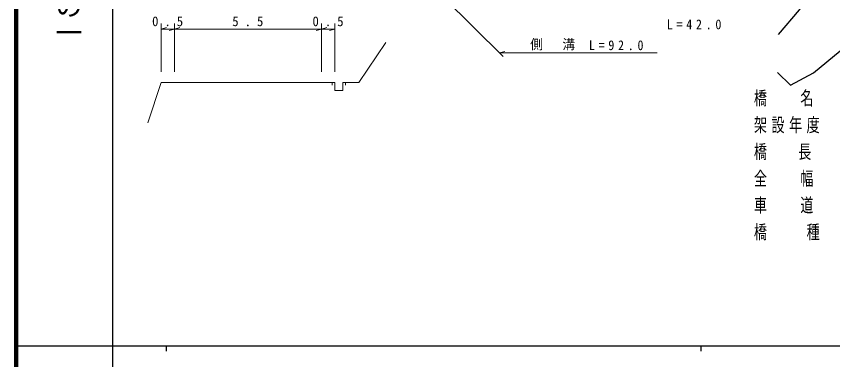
# Model space of a CAD drawing. Units: millimetres, scale not verified. Extents: x 40000 to 680000, y 20000 to 380000.
# Drawn here: x 40000 to 192664, y 202409 to 266554 of the extents above; entities that cross this region are included whole.
import ezdxf
from ezdxf.enums import TextEntityAlignment as Align

# ---------------------------------------------------------------- set-up
doc = ezdxf.new("R2010")
doc.units = ezdxf.units.MM
doc.header["$LTSCALE"] = 1000
for name, color, linetype, lineweight in [('M-BGD', 7, 'Continuous', 25), ('M-BMK-SRVR', 3, 'Continuous', 25), ('M-STR-HTXT', 7, 'Continuous', 13), ('M-TTL', 2, 'Continuous', 140), ('M-TTL-BAND', 7, 'Continuous', 25)]:
    doc.layers.add(name, color=color, linetype=linetype, lineweight=lineweight)
doc.layers.add('M-STR-STR1', color=1, linetype='Continuous')
doc.styles.add('@ＭＳ ゴシック', font='')
doc.styles.add('ＭＳ ゴシック', font='')
doc.styles.get('@ＭＳ ゴシック').set_extended_font_data('@MS Gothic')
doc.styles.get('ＭＳ ゴシック').set_extended_font_data('MS Gothic')

msp = doc.modelspace()

# ---------------------------------------------------------------- linework, layer by layer
at = {"layer": 'M-BGD'}
for points in [[(215584, 286921), (209057, 283351), (206201, 282433), (199877, 281005), (197327, 279373), (190902, 274172), (186414, 267746), (182493, 263171)], [(182340, 256050), (184782, 253671), (189066, 256017), (197633, 263054), (199265, 265298), (201611, 270602), (215278, 284983)]]:
    msp.add_lwpolyline(points, dxfattribs=at)
at = {"layer": 'M-BMK-SRVR'}
msp.add_line((105065, 284767), (131030, 259071), dxfattribs=at)
at = {"layer": 'M-STR-HTXT'}
for p, q in [((67074, 256186), (67074, 265186)), ((67074, 264186), (68074, 264466)), ((67074, 264186), (69574, 264186)), ((69574, 264186), (68574, 263906)), ((69574, 265186), (69574, 256186)), ((69574, 264186), (70574, 264466)), ((69574, 264186), (97074, 264186)), ((97074, 264186), (96074, 263906)), ((97074, 265186), (97074, 256186)), ((97074, 264186), (98074, 264466)), ((97074, 264186), (99574, 264186)), ((99574, 264186), (98574, 263906)), ((99574, 265186), (99574, 256186)), ((130382, 259712), (131382, 259992)), ((130382, 259712), (159819, 259712)), ((67074, 254186), (64574, 246686))]:
    msp.add_line(p, q, dxfattribs=at)
for points in [[(101574, 254186), (104074, 254186), (109074, 261686)], [(67074, 254186), (69574, 254186), (97074, 254186), (99074, 254186), (99074, 253686)], [(99074, 254186), (99574, 254186), (99574, 252686), (101074, 252686), (101074, 254186), (101574, 254186), (101574, 253686)]]:
    msp.add_lwpolyline(points, dxfattribs=at)
at = {"layer": 'M-TTL'}
msp.add_line((40000, 380000), (40000, 20000), dxfattribs=at)
at = {"layer": 'M-TTL-BAND'}
for p, q in [((58000, 370000), (58000, 20000)), ((40000, 205000), (579000, 205000)), ((68000, 205000), (68000, 204000)), ((168000, 205000), (168000, 204000))]:
    msp.add_line(p, q, dxfattribs=at)

# ---------------------------------------------------------------- texts
at = {"layer": 'M-STR-HTXT', "char_height": 1833, "attachment_point": 7, "style": 'ＭＳ ゴシック'}
for s, insert in [('\\T1.95;\\W0.95;0.5', (65387, 264686)), ('\\T1.95;\\W0.95;5.5', (80387, 264686)), ('\\T1.95;\\W0.95;0.5', (95387, 264686)), ('\\T1.62;\\W0.9;L=42.0', (161642, 264112)), ('\\T1.27;\\W0.95;側\u3000溝', (136103, 260212)), ('\\T1.62;\\W0.9;L=92.0', (147074, 260212))]:
    msp.add_mtext(s, dxfattribs=dict(at, insert=insert))
at = {"layer": 'M-STR-STR1', "char_height": 2566, "attachment_point": 7, "style": 'ＭＳ ゴシック'}
for s, insert in [('\\T1.18;\\W0.7;橋\u3000\u3000名', (177938, 249703)), ('\\T1.34;\\W0.7;架設年度\\~', (177938, 244703)), ('\\T1.69;\\W0.7;橋\\~\\~長', (177938, 239703)), ('\\T1.18;\\W0.7;全\u3000\u3000幅', (177938, 234703)), ('\\T1.18;\\W0.7;車\u3000\u3000道', (177938, 229703)), ('\\T1.34;\\W0.7;橋\u3000\u3000種\\~', (177938, 224703))]:
    msp.add_mtext(s, dxfattribs=dict(at, insert=insert))
at = {"layer": 'M-TTL-BAND', "style": '@ＭＳ ゴシック'}
msp.add_text('縮尺千分の一', height=3666, rotation=270, dxfattribs=at).set_placement((49777, 261030), align=Align.MIDDLE_RIGHT)

doc.saveas('drawing.dxf')
